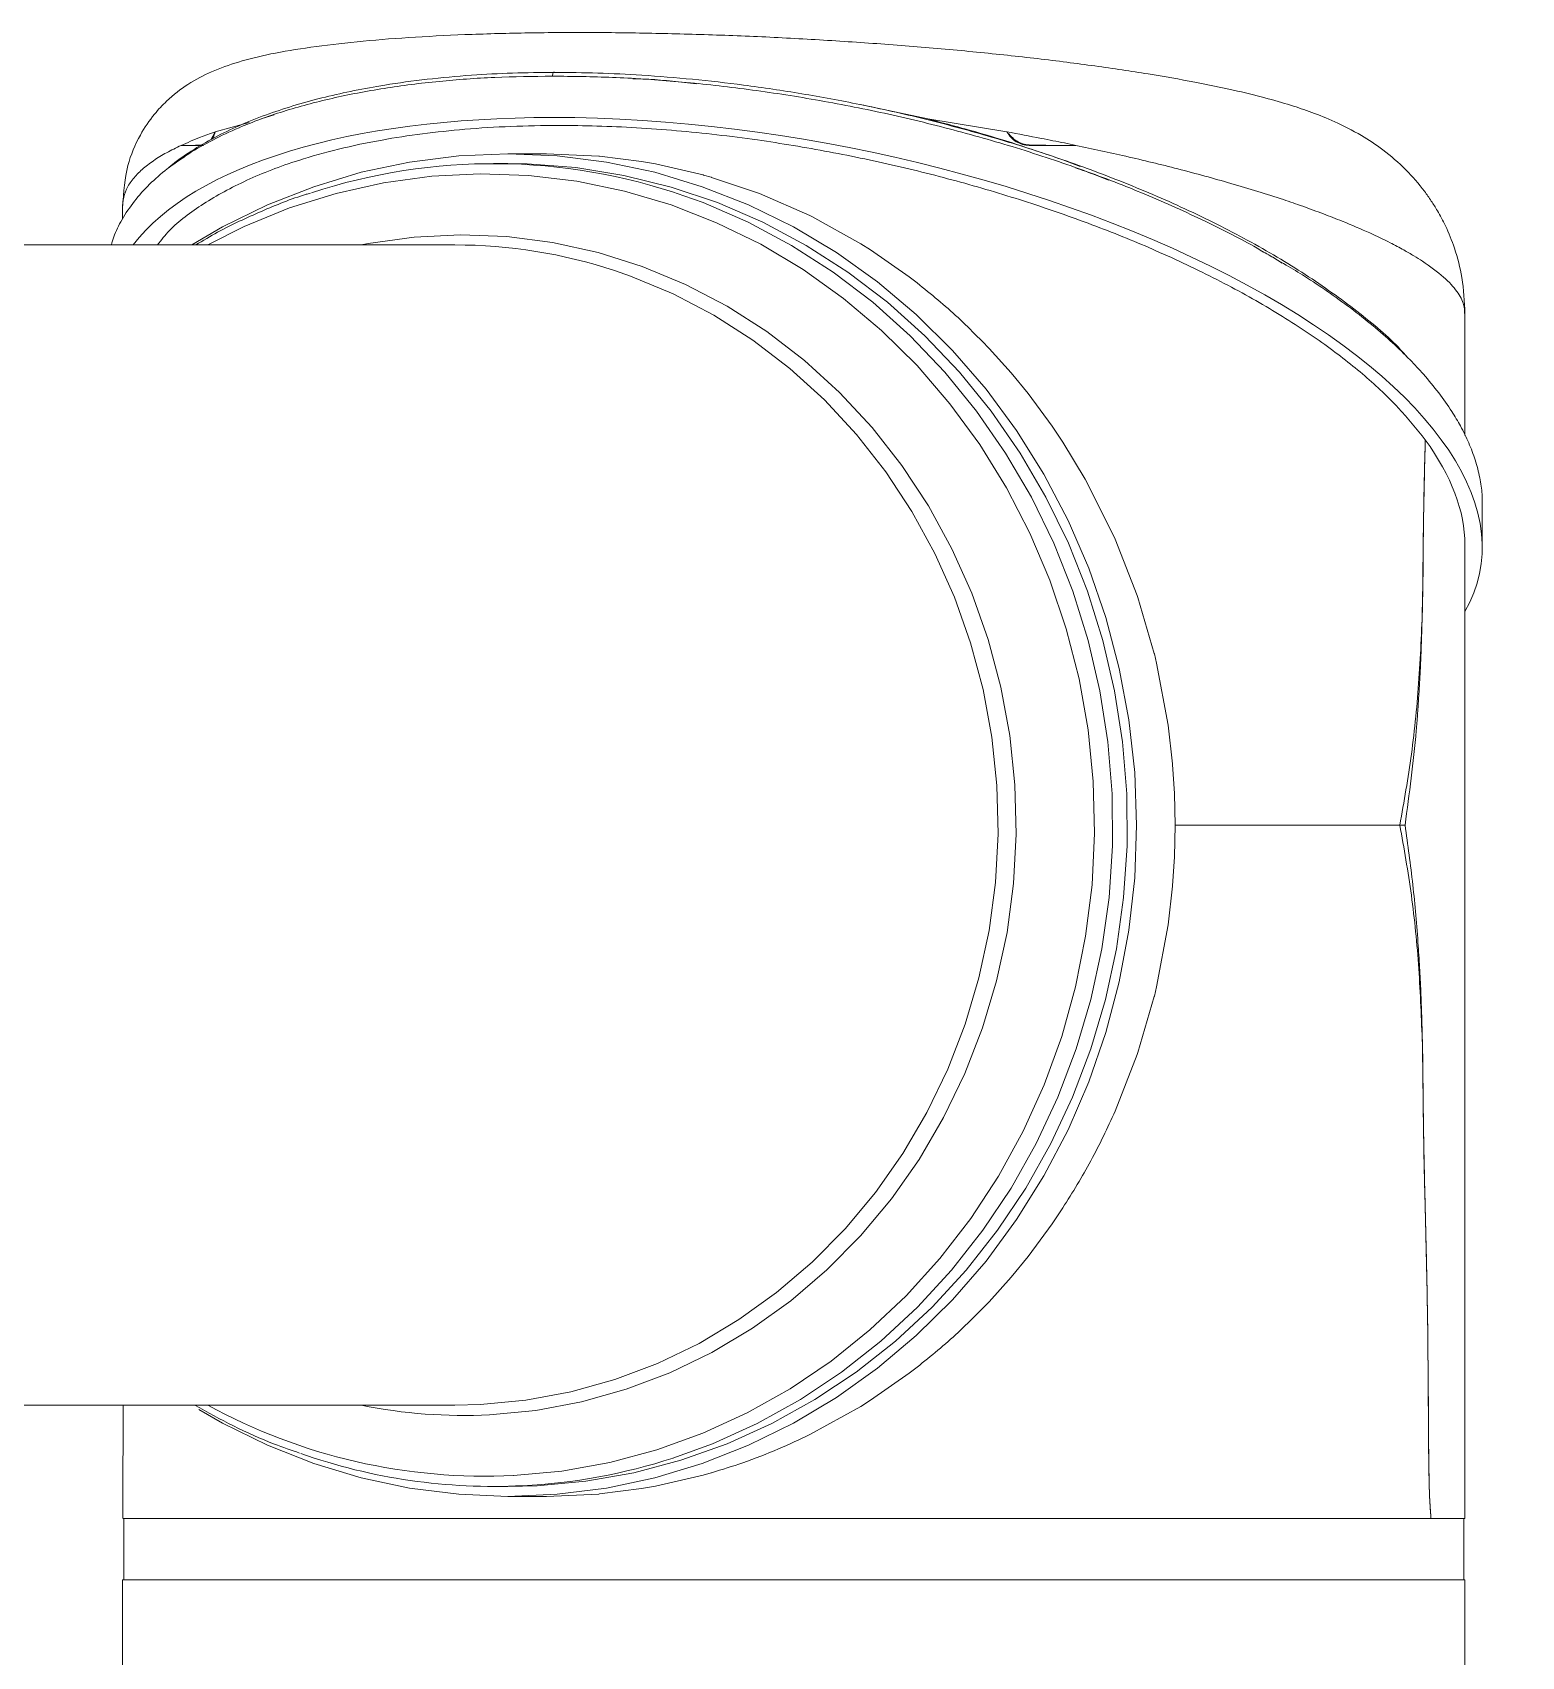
# Model space of a CAD drawing. Header units: millimetres. Extents: x 0 to 2067, y 0 to 841.
# Drawn here: x 1920.1 to 2048.8, y 347.1 to 487.4 of the extents above; entities that cross this region are included whole.
import ezdxf

# ---------------------------------------------------------------- set-up
doc = ezdxf.new("R2010")
doc.units = ezdxf.units.MM
doc.linetypes.add('SLD-实线', pattern=[0])

msp = doc.modelspace()

# ---------------------------------------------------------------- linework, layer by layer
at = {"color": 8, "linetype": 'SLD-实线', "lineweight": 15}
for p, q in [((1939.9, 479.93), (1941.02, 480.29)), ((1991.66, 481.18), (1997.5, 479.93)), ((1935.94, 478.81), (1938.85, 479.63)), ((2008.48, 476.64), (2009.19, 476.41))]:
    msp.add_line(p, q, dxfattribs=at)
at = {"color": 7, "linetype": 'SLD-实线', "lineweight": 15}
for p, q in [((1997.51, 479.93), (2004.33, 478.83)), ((1935.56, 478.13), (1935.94, 478.81)), ((1933.51, 477.64), (1932.98, 477.65)), ((1933.51, 477.64), (1934.94, 477.69)), ((1934.93, 477.64), (1933.51, 477.64)), ((2006.28, 477.69), (2009.19, 477.64)), ((2009.19, 477.64), (2006.28, 477.64)), ((2010.31, 477.65), (2009.19, 477.64)), ((1961.23, 476.07), (1959.97, 476.07)), ((1964.56, 476.92), (1961.23, 476.92)), ((1969.07, 476.72), (1964.56, 476.92)), ((1969.13, 476.72), (1969.07, 476.72)), ((1972.77, 476.26), (1969.13, 476.72)), ((1973.99, 476.04), (1972.77, 476.26)), ((1978.09, 475.1), (1973.99, 476.04)), ((2009.19, 476.41), (2010.68, 475.83)), ((1978.13, 475.08), (1978.09, 475.1)), ((1978.8, 474.89), (1978.13, 475.08)), ((1982.97, 473.49), (1978.83, 474.88)), ((1987.32, 471.59), (1982.97, 473.49)), ((1927.93, 472.46), (1927.93, 471.32)), ((1987.48, 471.5), (1987.32, 471.59)), ((1991.72, 469.15), (1987.48, 471.5)), ((1956.64, 469.05), (1892.13, 469.05)), ((1992.57, 468.62), (1991.72, 469.15)), ((1995.9, 466.3), (1992.57, 468.62)), ((2026.41, 468.5), (2027.32, 468)), ((2027.32, 468), (2028.14, 467.48)), ((2043.93, 452.59), (2043.93, 463.11)), ((2004.71, 457.99), (2002.82, 460.1)), ((2006.17, 456.2), (2004.71, 457.99)), ((2008.25, 453.39), (2006.17, 456.2)), ((2009.18, 452), (2008.25, 453.39)), ((2011.11, 448.82), (2009.18, 452)), ((2040.5, 452.21), (2040.5, 452.21)), ((2013.7, 443.65), (2011.11, 448.82)), ((2045.43, 442.89), (2045.43, 446.68)), ((2013.71, 443.62), (2013.7, 443.65)), ((2015.61, 438.76), (2013.71, 443.62)), ((2043.93, 359.02), (2043.93, 443.13)), ((2015.67, 438.57), (2015.61, 438.76)), ((2017.08, 433.74), (2015.67, 438.57)), ((2017.09, 433.71), (2017.08, 433.74)), ((2017.28, 432.91), (2017.09, 433.71)), ((2018.28, 427.54), (2017.28, 432.91)), ((2018.66, 424.21), (2018.28, 427.54)), ((2018.66, 424.16), (2018.66, 424.21)), ((2018.82, 421.66), (2018.66, 424.16)), ((2018.88, 418.92), (2018.82, 421.66)), ((2018.88, 418.92), (2018.82, 416.18)), ((2038.3, 418.92), (2038.75, 418.92)), ((2018.82, 416.18), (2018.66, 413.68)), ((2018.66, 413.63), (2018.28, 410.3)), ((2018.66, 413.68), (2018.66, 413.63)), ((2018.28, 410.3), (2017.28, 404.94)), ((2017.09, 404.14), (2017.08, 404.11)), ((2017.28, 404.94), (2017.09, 404.14)), ((2017.08, 404.11), (2015.67, 399.27)), ((2015.61, 399.09), (2013.7, 394.2)), ((2015.67, 399.27), (2015.61, 399.09)), ((2009.18, 385.85), (2008.25, 384.46)), ((2008.25, 384.46), (2006.17, 381.64)), ((2006.17, 381.64), (2004.71, 379.85)), ((2004.71, 379.85), (2002.82, 377.74)), ((1995.9, 371.55), (1992.57, 369.23)), ((1992.57, 369.23), (1991.72, 368.69)), ((1898.03, 368.79), (1956.64, 368.79)), ((1956.64, 368.79), (1958.86, 368.85)), ((1991.72, 368.69), (1987.32, 366.26)), ((1978.09, 362.75), (1973.99, 361.8)), ((1978.8, 362.95), (1978.09, 362.75)), ((1959.97, 361.77), (1961.23, 361.77)), ((1961.23, 360.92), (1964.56, 360.92)), ((1969.07, 361.12), (1964.56, 360.92)), ((1969.13, 361.13), (1969.07, 361.12)), ((1972.77, 361.59), (1969.13, 361.13)), ((1973.99, 361.8), (1972.77, 361.59)), ((1928.03, 359.02), (1928.03, 353.72)), ((2040.99, 359.02), (2043.93, 359.02)), ((2043.83, 353.72), (2043.83, 359.02)), ((1927.93, 353.72), (1927.93, 344.21)), ((2043.93, 353.72), (1927.93, 353.72)), ((2043.93, 344.21), (2043.93, 353.72))]:
    msp.add_line(p, q, dxfattribs=at)
at = {"color": 7, "linetype": 'SLD-实线', "lineweight": 15, "flags": 128}
for points in [[(1965.26, 483.95), (1965.23, 483.98), (1965.2, 483.98), (1965.17, 483.97), (1965.14, 483.93), (1965.12, 483.87), (1965.1, 483.8), (1965.09, 483.72), (1965.08, 483.63)], [(1933.91, 469.05), (1936.57, 470.6), (1940.44, 472.51), (1944.44, 474.08), (1948.55, 475.32), (1952.73, 476.21), (1956.97, 476.74), (1961.23, 476.92), (1965.49, 476.74), (1969.73, 476.21), (1973.91, 475.32), (1978.02, 474.08), (1982.02, 472.51), (1985.89, 470.6), (1989.61, 468.38), (1993.16, 465.85), (1996.51, 463.03), (1999.64, 459.93), (2002.54, 456.59), (2005.18, 453.01), (2007.55, 449.23), (2009.63, 445.25), (2011.42, 441.12), (2012.89, 436.85), (2014.05, 432.46), (2014.88, 428), (2015.39, 423.47), (2015.55, 418.92)], [(1961.23, 361.77), (1963.76, 361.84), (1967.95, 362.22), (1972.1, 362.96), (1976.18, 364.05), (1980.16, 365.47), (1984.03, 367.22), (1987.76, 369.29), (1991.33, 371.66), (1994.71, 374.33), (1997.88, 377.27), (2000.83, 380.47), (2003.53, 383.91), (2005.97, 387.56), (2008.14, 391.4), (2010.02, 395.42), (2011.6, 399.58), (2012.86, 403.85), (2013.81, 408.23), (2014.43, 412.66), (2014.73, 417.14), (2014.7, 421.63), (2014.33, 426.1), (2013.64, 430.52), (2012.63, 434.88), (2011.3, 439.14), (2009.66, 443.27), (2007.72, 447.25), (2005.49, 451.06), (2003, 454.67), (2000.24, 458.05), (1997.25, 461.2), (1994.03, 464.09), (1990.61, 466.7), (1987.01, 469.01), (1983.25, 471.01), (1979.35, 472.7), (1975.34, 474.05), (1971.25, 475.06), (1967.09, 475.73), (1962.9, 476.04), (1961.23, 476.07)], [(2015.55, 418.92), (2015.39, 414.37), (2014.88, 409.85), (2014.05, 405.38), (2012.89, 401), (2011.42, 396.73), (2009.63, 392.59), (2007.55, 388.62), (2005.18, 384.83), (2002.54, 381.25), (1999.64, 377.91), (1996.51, 374.82), (1993.16, 372), (1989.61, 369.47), (1985.89, 367.24), (1982.02, 365.34), (1978.02, 363.76), (1973.91, 362.53), (1969.73, 361.64), (1965.49, 361.1), (1961.23, 360.92), (1956.97, 361.1), (1952.73, 361.64), (1948.55, 362.53), (1944.44, 363.76), (1940.44, 365.34), (1936.57, 367.24), (1934.52, 368.42)], [(2028.2, 418.92), (2023.54, 418.92), (2020.06, 418.92), (2019.18, 418.92), (2018.96, 418.92), (2018.9, 418.92), (2018.89, 418.92), (2018.88, 418.92), (2018.88, 418.92), (2018.88, 418.92)], [(2038.3, 418.92), (2035.87, 418.92), (2034.6, 418.92), (2033.95, 418.92), (2033.63, 418.92), (2033.48, 418.92), (2033.4, 418.92), (2033.36, 418.92), (2033.34, 418.92), (2033.33, 418.92), (2033.33, 418.92), (2033.33, 418.92), (2033.32, 418.92), (2033.32, 418.92), (2033.32, 418.92), (2033.32, 418.92), (2033.32, 418.92), (2033.32, 418.92), (2033.32, 418.92), (2033.32, 418.92), (2033.32, 418.92), (2033.32, 418.92), (2033.23, 418.92), (2030.76, 418.92), (2028.2, 418.92)]]:
    msp.add_lwpolyline(points, dxfattribs=at)
at = {"color": 8, "linetype": 'SLD-实线', "lineweight": 15, "flags": 128}
for points in [[(1961.72, 362.71), (1965.89, 363.1), (1970.02, 363.85), (1974.09, 364.94), (1978.06, 366.37), (1981.91, 368.13), (1985.62, 370.22), (1989.16, 372.61), (1992.51, 375.3), (1995.65, 378.26), (1998.56, 381.48), (2001.22, 384.93), (2003.62, 388.6), (2005.74, 392.46), (2007.56, 396.49), (2009.08, 400.66), (2010.28, 404.95), (2011.15, 409.33), (2011.7, 413.76), (2011.92, 418.23), (2011.81, 422.7), (2011.36, 427.15), (2010.58, 431.55), (2009.48, 435.87), (2008.06, 440.08), (2006.33, 444.15), (2004.31, 448.07), (2002, 451.8), (1999.41, 455.32), (1996.58, 458.62), (1993.51, 461.66), (1990.22, 464.43), (1986.73, 466.92), (1983.07, 469.1), (1979.26, 470.97), (1975.33, 472.5), (1971.29, 473.7), (1967.18, 474.55), (1963.01, 475.05), (1958.82, 475.19), (1954.64, 474.98), (1950.48, 474.41), (1946.38, 473.5), (1942.36, 472.24), (1938.44, 470.64), (1935.28, 469.05)], [(1975.49, 364.23), (1978.9, 365.47), (1982.77, 367.22), (1986.5, 369.29), (1990.06, 371.66), (1993.44, 374.33), (1996.62, 377.27), (1999.56, 380.47), (2002.27, 383.91), (2004.71, 387.56), (2006.88, 391.4), (2008.76, 395.42), (2010.33, 399.58), (2011.6, 403.85), (2012.55, 408.23), (2013.17, 412.66), (2013.47, 417.14), (2013.43, 421.63), (2013.07, 426.1), (2012.38, 430.52), (2011.36, 434.88), (2010.03, 439.14), (2008.39, 443.27), (2006.46, 447.25), (2004.23, 451.06), (2001.73, 454.67), (1998.98, 458.05), (1995.98, 461.2), (1992.76, 464.09), (1989.34, 466.7), (1985.74, 469.01), (1981.98, 471.01), (1978.09, 472.7), (1976.43, 473.3)], [(1948.55, 469.05), (1949.15, 469.17), (1953.12, 469.73), (1957.12, 469.93), (1961.12, 469.77), (1965.09, 469.26), (1969.01, 468.4), (1972.84, 467.18), (1976.57, 465.63), (1980.17, 463.76), (1983.6, 461.56), (1986.85, 459.07), (1989.89, 456.3), (1992.71, 453.26), (1995.27, 449.98), (1997.58, 446.49), (1999.6, 442.8), (2001.32, 438.95), (2002.73, 434.95), (2003.83, 430.84), (2004.6, 426.65), (2005.04, 422.4), (2005.15, 418.13), (2004.92, 413.87), (2004.36, 409.64), (2003.46, 405.47), (2002.25, 401.4), (2000.72, 397.46), (1998.88, 393.66), (1996.76, 390.04), (1994.36, 386.62), (1991.69, 383.43), (1988.79, 380.49), (1985.67, 377.82), (1982.35, 375.44), (1978.85, 373.36), (1975.21, 371.6), (1971.44, 370.17), (1967.57, 369.09), (1963.63, 368.35), (1959.64, 367.97), (1959.64, 367.97)], [(1958.86, 368.85), (1962.77, 369.22), (1966.65, 369.95), (1970.45, 371.01), (1974.16, 372.41), (1977.74, 374.14), (1981.18, 376.19), (1984.44, 378.53), (1987.51, 381.15), (1990.36, 384.04), (1992.98, 387.18), (1995.34, 390.54), (1997.42, 394.1), (1999.23, 397.83), (2000.73, 401.71), (2001.93, 405.71), (2002.8, 409.8), (2003.36, 413.95), (2003.58, 418.15), (2003.48, 422.34), (2003.05, 426.52), (2002.29, 430.64), (2001.21, 434.67), (1999.82, 438.6), (1998.12, 442.39), (1996.14, 446.01), (1993.88, 449.45), (1991.36, 452.67), (1988.59, 455.65), (1985.6, 458.38), (1982.4, 460.83), (1979.03, 462.98), (1975.5, 464.83), (1971.83, 466.35), (1970.44, 466.84)]]:
    msp.add_lwpolyline(points, dxfattribs=at)
at = {"color": 7, "linetype": 'SLD-实线', "lineweight": 15}
for centre, radius, start, end in [((2002.03, 477.64), 4.25, 0.0014, 0.6485), ((1959.97, 425.73), 50.34, 70.9092, 108.1845), ((1956.62, 424.82), 44.23, 71.7831, 89.9752), ((1959.98, 412.17), 50.39, 250.7034, 272.8678), ((1959.93, 412.28), 50.51, 272.9216, 287.9466)]:
    msp.add_arc(centre, radius, start, end, dxfattribs=at)
at = {"color": 8, "linetype": 'SLD-实线', "lineweight": 15}
for centre, radius, start, end in [((1959.27, 412.58), 49.92, 241.2877, 272.8154), ((1957.38, 412.73), 44.82, 258.6365, 272.8906)]:
    msp.add_arc(centre, radius, start, end, dxfattribs=at)
at = {"color": 7, "linetype": 'SLD-实线', "lineweight": 15}
for major_axis, start_param, end_param in [((59.29, -11.75), 2.011839, 2.939142), ((59.29, -11.75), 6.141205, 8.295024), ((57.8, -11.46), 0.083038, 0.428875)]:
    msp.add_ellipse((1985.93, 452.53), major_axis=major_axis, ratio=0.419898, start_param=start_param, end_param=end_param, dxfattribs=at)
for points, knots in [([(2043.93, 463.1), (2043.88, 464.14), (2043.79, 466.06), (2043.12, 468.61), (2042.35, 470.54), (2041.63, 471.89), (2041.01, 472.88), (2040.15, 474.09), (2038.8, 475.64), (2036.91, 477.27), (2034.77, 478.67), (2032.74, 479.69), (2030.7, 480.52), (2028.84, 481.14), (2026.6, 481.79), (2023.87, 482.45), (2020.53, 483.14), (2016.56, 483.84), (2012.02, 484.52), (2007.05, 485.15), (2001.78, 485.72), (1996.29, 486.21), (1990.65, 486.62), (1984.95, 486.96), (1979.25, 487.2), (1973.6, 487.35), (1968.04, 487.42), (1962.61, 487.38), (1957.43, 487.23), (1952.55, 486.98), (1948.08, 486.62), (1944.09, 486.14), (1940.76, 485.59), (1938, 484.92), (1935.69, 484.09), (1933.65, 483.04), (1931.98, 481.78), (1930.53, 480.23), (1929.29, 478.4), (1928.17, 475.74), (1928.02, 473.62), (1927.93, 472.45)], [0, 0, 0, 0, 0.021234, 0.038877, 0.052736, 0.062785, 0.069759, 0.07737, 0.096055, 0.117156, 0.135972, 0.160848, 0.183096, 0.20452, 0.228246, 0.254488, 0.283324, 0.314818, 0.347442, 0.379964, 0.412391, 0.444686, 0.476808, 0.508747, 0.540485, 0.572153, 0.604295, 0.636939, 0.670071, 0.703664, 0.737675, 0.772093, 0.806831, 0.839042, 0.867649, 0.89306, 0.915776, 0.928919, 0.947232, 0.970947, 1, 1, 1, 1]), ([(1965.26, 483.95), (1964.04, 483.94), (1961.6, 483.92), (1957.91, 483.72), (1954.21, 483.38), (1949.92, 482.8), (1945.24, 481.85), (1940.37, 480.4), (1936.69, 478.82), (1934.05, 477.3), (1932.64, 476.36), (1931.99, 475.79), (1931.87, 475.68)], [0, 0, 0, 0, 0.081826, 0.163711, 0.256571, 0.349721, 0.490407, 0.640826, 0.801203, 0.888615, 0.9787, 1, 1, 1, 1]), ([(2038.9, 459.39), (2038.73, 459.59), (2037.58, 460.92), (2034.69, 463.31), (2030.29, 466.49), (2025.28, 469.45), (2019.89, 472.16), (2014.26, 474.57), (2008.52, 476.68), (2002.84, 478.46), (1997.23, 479.97), (1991.85, 481.17), (1986.63, 482.14), (1981.79, 482.86), (1977.17, 483.38), (1972.96, 483.72), (1968.98, 483.92), (1966.5, 483.94), (1965.26, 483.95)], [0, 0, 0, 0, 0.0157092, 0.10414, 0.1907735, 0.2748558, 0.3557835, 0.4331185, 0.5065852, 0.5760542, 0.6398289, 0.7030538, 0.7591872, 0.8149805, 0.8642675, 0.9133888, 0.9567129, 1, 1, 1, 1]), ([(1977.53, 482.97), (1976.14, 483.13), (1974.28, 483.35), (1972.49, 483.39), (1972.03, 483.41)], [0, 0, 0, 0, 0.746724, 1, 1, 1, 1]), ([(1930.94, 469.05), (1931.27, 469.47), (1932.26, 470.75), (1934.83, 472.64), (1938.53, 474.68), (1942.54, 476.23), (1946.54, 477.35), (1950.13, 478.11), (1953.8, 478.67), (1957.52, 479.07), (1961.46, 479.31), (1965.29, 479.39), (1970.04, 479.32), (1975.78, 478.98), (1982.52, 478.21), (1989, 477.13), (1995.13, 475.84), (2001.12, 474.3), (2006.9, 472.53), (2012.42, 470.57), (2017.78, 468.36), (2022.9, 465.91), (2027.68, 463.24), (2031.84, 460.5), (2035.35, 457.74), (2038.29, 454.99), (2039.76, 453.13), (2040.5, 452.21)], [0, 0, 0, 0, 0.024312, 0.073746, 0.123354, 0.172757, 0.206222, 0.239685, 0.268683, 0.29768, 0.327526, 0.357372, 0.380693, 0.427849, 0.475011, 0.516897, 0.558924, 0.600831, 0.643123, 0.685532, 0.727838, 0.774436, 0.821169, 0.867777, 0.911816, 0.955959, 1, 1, 1, 1]), ([(1932.98, 477.65), (1933.52, 477.88), (1934.43, 478.28), (1935.5, 478.66), (1935.94, 478.81)], [0, 0, 0, 0, 0.592467, 1, 1, 1, 1]), ([(1935.94, 478.81), (1935.88, 478.64), (1935.8, 478.4), (1935.69, 478.24), (1935.65, 478.19)], [0, 0, 0, 0, 0.68524, 1, 1, 1, 1]), ([(2004.33, 478.83), (2005.33, 478.64), (2006.67, 478.38), (2008.66, 477.99), (2009.65, 477.79), (2010.31, 477.65)], [0, 0, 0, 0, 0.49124, 0.661879, 1, 1, 1, 1]), ([(2006.28, 477.64), (2006.08, 477.66), (2005.69, 477.69), (2005.15, 477.95), (2004.67, 478.32), (2004.45, 478.66), (2004.33, 478.83)], [0, 0, 0, 0, 0.25089, 0.501312, 0.752106, 1, 1, 1, 1]), ([(2004.33, 478.83), (2004.6, 478.53), (2005, 478.09), (2005.7, 477.75), (2006.09, 477.71), (2006.28, 477.69)], [0, 0, 0, 0, 0.496666, 0.748438, 1, 1, 1, 1]), ([(2010.31, 477.65), (2011.76, 477.34), (2014.8, 476.69), (2019.29, 475.59), (2023.89, 474.34), (2027.41, 473.25), (2029.99, 472.36), (2031.69, 471.74), (2033.66, 470.97), (2035.61, 470.14), (2037.34, 469.31), (2038.58, 468.65), (2039.51, 468.12), (2040.01, 467.79), (2040.26, 467.63)], [0, 0, 0, 0, 0.106396, 0.223725, 0.352, 0.491226, 0.546736, 0.6092, 0.669416, 0.766833, 0.847061, 0.906461, 0.954679, 1, 1, 1, 1]), ([(1933.1, 476.54), (1932.65, 476.24), (1931.59, 475.52), (1930.21, 474.28), (1928.88, 472.82), (1927.87, 471.29), (1927.23, 470.03), (1927.02, 469.28), (1926.96, 469.05)], [0, 0, 0, 0, 0.14002, 0.330298, 0.527348, 0.731234, 0.91804, 1, 1, 1, 1]), ([(2013.14, 474.64), (2012.75, 474.8), (2011.83, 475.17), (2010.85, 475.51), (2010.28, 475.71)], [0, 0, 0, 0, 0.423687, 1, 1, 1, 1]), ([(1978.83, 474.88), (1978.83, 474.89), (1978.82, 474.89), (1978.81, 474.89), (1978.8, 474.89)], [0, 0, 0, 0, 0.500387, 1, 1, 1, 1]), ([(1944.15, 473.53), (1944.03, 473.49), (1942.59, 473.08), (1939.9, 471.96), (1936.71, 470.52), (1934.88, 469.42), (1934.25, 469.05)], [0, 0, 0, 0, 0.034148, 0.415945, 0.800929, 1, 1, 1, 1]), ([(2041.66, 456.26), (2041.23, 456.8), (2040.48, 457.75), (2039.13, 459.2), (2037.69, 460.59), (2035.98, 462.09), (2034.1, 463.57), (2032.11, 465), (2029.77, 466.57), (2027.92, 467.63), (2026.81, 468.27)], [0, 0, 0, 0, 0.130026, 0.231324, 0.350668, 0.471621, 0.599542, 0.71932, 0.830958, 1, 1, 1, 1]), ([(2002.82, 460.1), (2001.72, 461.21), (1999.54, 463.43), (1997.11, 465.34), (1995.9, 466.3)], [0, 0, 0, 0, 0.500001, 1, 1, 1, 1]), ([(2045.42, 446.7), (2045.42, 446.97), (2045.42, 447.7), (2045.23, 448.96), (2044.85, 450.44), (2044.29, 451.93), (2043.6, 453.33), (2042.75, 454.77), (2042.05, 455.73), (2041.66, 456.26)], [0, 0, 0, 0, 0.08629, 0.238435, 0.400926, 0.554566, 0.706163, 0.834834, 1, 1, 1, 1]), ([(2038.3, 418.92), (2038.66, 420.95), (2039.39, 425.03), (2040.01, 431.6), (2040.32, 438.41), (2040.32, 445.32), (2040.44, 449.91), (2040.5, 452.21)], [0, 0, 0, 0, 0.195035, 0.393262, 0.595007, 0.797557, 1, 1, 1, 1]), ([(2040.5, 452.21), (2040.47, 451.19), (2040.43, 449.27), (2040.37, 446.43), (2040.32, 443.63), (2040.3, 440.76), (2040.27, 438.82), (2040.26, 437.86)], [0, 0, 0, 0, 0.2121324, 0.4017169, 0.5946408, 0.7981328, 1, 1, 1, 1]), ([(2040.26, 437.86), (2040.25, 437.4), (2040.22, 436.49), (2040.18, 435.13), (2040.14, 433.78), (2040.08, 432.44), (2040, 431.1), (2039.92, 429.76), (2039.83, 428.43), (2039.54, 424.75), (2039.12, 421.62), (2038.75, 418.92)], [0, 0, 0, 0, 0.0711264, 0.1406328, 0.2110734, 0.2804925, 0.3502276, 0.4201695, 0.4903492, 0.5602929, 1, 1, 1, 1]), ([(2040.25, 399.98), (2040.17, 402.17), (2040, 406.53), (2039.37, 412.92), (2038.66, 416.92), (2038.3, 418.92)], [0, 0, 0, 0, 0.333404, 0.666537, 1, 1, 1, 1]), ([(2038.75, 418.92), (2038.99, 417.21), (2039.47, 413.79), (2039.8, 409.9), (2039.96, 407.41), (2040.03, 406.36), (2040.08, 405.31), (2040.13, 404.25), (2040.17, 403.2), (2040.2, 402.17), (2040.23, 401.1), (2040.25, 400.38), (2040.26, 399.99)], [0, 0, 0, 0, 0.279981, 0.560003, 0.615101, 0.670064, 0.724912, 0.779387, 0.834339, 0.888293, 0.938824, 1, 1, 1, 1]), ([(2040.99, 359.02), (2040.95, 359.64), (2040.86, 360.89), (2040.82, 362.79), (2040.79, 364.7), (2040.78, 366.61), (2040.77, 368.51), (2040.76, 370.43), (2040.74, 372.31), (2040.72, 374.18), (2040.7, 376.49), (2040.65, 379.32), (2040.57, 382.68), (2040.49, 386.04), (2040.4, 389.47), (2040.34, 392.9), (2040.31, 396.44), (2040.27, 398.8), (2040.25, 399.98)], [0, 0, 0, 0, 0.046376, 0.092895, 0.139318, 0.185742, 0.232745, 0.278137, 0.326276, 0.369599, 0.41548, 0.495278, 0.576419, 0.661432, 0.741397, 0.827765, 0.912945, 1, 1, 1, 1]), ([(2040.26, 399.99), (2040.27, 399.37), (2040.3, 398.13), (2040.3, 396.29), (2040.32, 394.44), (2040.35, 392.61), (2040.38, 390.8), (2040.42, 388.99), (2040.46, 387.32), (2040.5, 385.51), (2040.55, 383.71), (2040.59, 381.85), (2040.63, 380.23), (2040.66, 378.66), (2040.68, 377.18), (2040.71, 375.77), (2040.72, 374.56), (2040.73, 373.38), (2040.74, 372.18), (2040.75, 370.87), (2040.76, 369.36), (2040.77, 367.97), (2040.78, 366.63), (2040.79, 365.48), (2040.8, 364.18), (2040.82, 362.9), (2040.85, 361.58), (2040.89, 360.3), (2040.96, 359.45), (2040.99, 359.02)], [0, 0, 0, 0, 0.044803, 0.090838, 0.134699, 0.180215, 0.224688, 0.267104, 0.312974, 0.346444, 0.400108, 0.444682, 0.482472, 0.518908, 0.559924, 0.590748, 0.621624, 0.648483, 0.677492, 0.70931, 0.743936, 0.788097, 0.810997, 0.841857, 0.871787, 0.906124, 0.935916, 0.967906, 1, 1, 1, 1]), ([(2013.7, 394.2), (2013.03, 392.76), (2011.69, 389.87), (2010.02, 387.19), (2009.18, 385.85)], [0, 0, 0, 0, 0.499999, 1, 1, 1, 1]), ([(2002.82, 377.74), (2001.72, 376.63), (1999.54, 374.42), (1997.11, 372.5), (1995.9, 371.55)], [0, 0, 0, 0, 0.499999, 1, 1, 1, 1]), ([(1927.98, 368.79), (1927.97, 367.53), (1927.96, 364.27), (1927.95, 361.01), (1927.94, 359.02)], [0, 0, 0, 0, 0.389208, 1, 1, 1, 1]), ([(1934.18, 368.79), (1935.28, 368.18), (1937.52, 366.94), (1940.55, 365.58), (1942.5, 364.91), (1943.22, 364.66)], [0, 0, 0, 0, 0.378972, 0.768474, 1, 1, 1, 1]), ([(1987.32, 366.26), (1986.42, 365.83), (1984.52, 364.94), (1981.68, 363.84), (1979.73, 363.24), (1978.83, 362.96)], [0, 0, 0, 0, 0.326451, 0.687744, 1, 1, 1, 1]), ([(1978.83, 362.96), (1978.83, 362.96), (1978.82, 362.96), (1978.81, 362.95), (1978.8, 362.95)], [0, 0, 0, 0, 0.500387, 1, 1, 1, 1]), ([(2040.99, 359.02), (2040.24, 359.02), (2038.73, 359.02), (2035.63, 359.02), (2031.96, 359.02), (2027.68, 359.02), (2022.88, 359.02), (2017.63, 359.02), (2011.96, 359.02), (2005.98, 359.02), (1999.74, 359.02), (1993.32, 359.02), (1986.81, 359.02), (1979.94, 359.02), (1972.81, 359.02), (1966.95, 359.02), (1961.65, 359.02), (1956.88, 359.02), (1951.46, 359.02), (1946.43, 359.02), (1941.86, 359.02), (1937.86, 359.02), (1934.48, 359.02), (1931.76, 359.02), (1929.72, 359.02), (1928.46, 359.02), (1927.9, 359.02), (1928, 359.02), (1928.02, 359.02)], [0, 0, 0, 0, 0.03975, 0.079628, 0.119378, 0.159127, 0.199003, 0.238752, 0.278476, 0.318327, 0.358051, 0.397813, 0.437702, 0.477468, 0.52363, 0.569781, 0.589271, 0.628533, 0.667798, 0.7079, 0.748129, 0.788227, 0.828241, 0.868384, 0.908398, 0.948169, 0.988066, 1, 1, 1, 1])]:
    msp.add_open_spline(points, degree=3, knots=knots, dxfattribs=at)
at = {"color": 8, "linetype": 'SLD-实线', "lineweight": 15}
for points, knots in [([(1965.08, 483.63), (1963.4, 483.61), (1960.03, 483.57), (1955.16, 483.21), (1950.44, 482.61), (1945.92, 481.74), (1941.71, 480.61), (1938.32, 479.37), (1935.67, 478.11), (1934.05, 477.23), (1933.28, 476.67), (1933.1, 476.54)], [0, 0, 0, 0, 0.122117, 0.244792, 0.374506, 0.506134, 0.642367, 0.782157, 0.875489, 0.971206, 1, 1, 1, 1]), ([(2026.81, 468.27), (2026.43, 468.49), (2024.71, 469.52), (2021.11, 471.31), (2016.09, 473.56), (2010.6, 475.67), (2004.92, 477.55), (1999.02, 479.21), (1993.08, 480.61), (1987.14, 481.74), (1981.29, 482.61), (1975.67, 483.21), (1970.24, 483.57), (1966.8, 483.61), (1965.08, 483.63)], [0, 0, 0, 0, 0.025121, 0.116296, 0.213732, 0.306252, 0.401154, 0.49254, 0.583235, 0.671623, 0.757022, 0.84118, 0.92077, 1, 1, 1, 1]), ([(1997.51, 479.93), (1999.48, 479.41), (2003.09, 478.46), (2006.46, 477.32), (2007.99, 476.8)], [0, 0, 0, 0, 0.548436, 1, 1, 1, 1]), ([(1927.94, 472.46), (1927.94, 472.48), (1927.93, 472.64), (1927.99, 473.11), (1928.21, 473.86), (1928.78, 474.74), (1929.57, 475.56), (1930.55, 476.32), (1931.67, 477.01), (1932.55, 477.44), (1932.98, 477.65)], [0, 0, 0, 0, 0.011549, 0.083785, 0.255835, 0.420138, 0.576701, 0.725528, 0.866626, 1, 1, 1, 1]), ([(2040.26, 467.63), (2040.91, 467.17), (2042.17, 466.29), (2043.28, 465.04), (2043.87, 463.99), (2043.89, 463.37), (2043.9, 463.12)], [0, 0, 0, 0, 0.293076, 0.564269, 0.819001, 1, 1, 1, 1])]:
    msp.add_open_spline(points, degree=3, knots=knots, dxfattribs=at)

doc.saveas('drawing.dxf')
